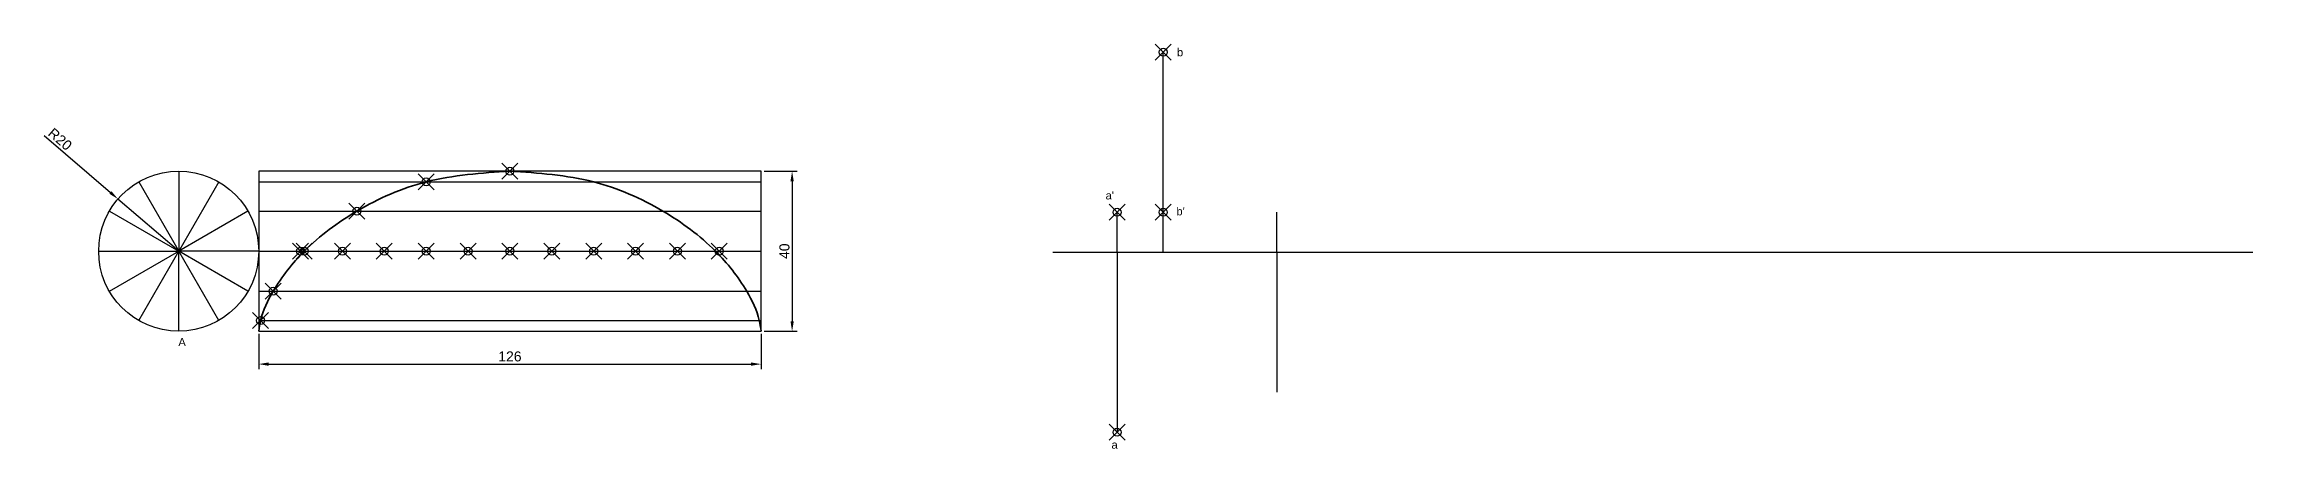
# Model space of a CAD drawing. Header units: millimetres. Extents: x 95 to 1406, y 34 to 298.
# Drawn here: x 854 to 1406, y 130 to 231 of the extents above; entities that cross this region are included whole.
import ezdxf

# ---------------------------------------------------------------- set-up
doc = ezdxf.new("R2010")
doc.units = ezdxf.units.MM
doc.header["$PDMODE"] = 35
doc.header["$PDSIZE"] = 2
doc.styles.get("Standard").update_dxf_attribs({"font": 'arial.ttf'})
doc.dimstyles.new('ISO-25', dxfattribs={"dimtxt": 2.5, "dimasz": 2.5, "dimexe": 1.25, "dimexo": 0.625, "dimtad": 1, "dimdec": 0, "dimtxsty": 'Standard', "dimcen": 2.5, "dimclrd": 3, "dimclre": 1, "dimadec": 0, "dimazin": 0, "dimtfac": 1, "dimtdec": 0, "dimtmove": 0, "dimatfit": 3, "dimfxl": 1, "dimarcsym": 0})

# ---------------------------------------------------------------- blocks, each defined once
blk = doc.blocks.new('*U10')
blk.add_line((0, 10), (0, -10))
blk = doc.blocks.new('*U11')
at = {"color": 0, "linetype": 'ByBlock', "lineweight": -2, "transparency": 16777216}
blk.add_blockref('*U10', (887.76, 189.5), dxfattribs=at)
for p, rotation in [((882.76, 188.16), 29.99999999999999), ((892.76, 188.16), 329.9999999999999), ((879.1, 184.5), 59.99999999999999), ((896.42, 184.5), 299.9999999999999), ((877.76, 179.5), 90), ((879.1, 174.5), 120), ((882.76, 170.84), 150), ((887.76, 169.5), 180), ((892.76, 170.84), 210), ((896.42, 174.5), 240), ((897.76, 179.5), 270)]:
    blk.add_blockref('*U10', p, dxfattribs=dict(at, rotation=rotation))
blk = doc.blocks.new('*D12')
at = {"color": 3, "lineweight": -2, "transparency": 16777216}
for p, q in [((854.14, 208.39), (870.7, 194.16)), ((887.76, 179.5), (872.59, 192.53))]:
    blk.add_line(p, q, dxfattribs=at)
at = {"color": 3, "transparency": 16777216}
blk.add_solid([(870.97, 194.48), (870.43, 193.85), (872.59, 192.53)], dxfattribs=at)
at = {"layer": 'Defpoints', "color": 0, "transparency": 16777216}
for p in [(872.59, 192.53), (887.76, 179.5)]:
    blk.add_point(p, dxfattribs=at)
at = {"color": 0, "transparency": 16777216, "insert": (858.11, 207.48), "char_height": 2.5, "attachment_point": 5, "rotation": 319.3312}
blk.add_mtext('R20', dxfattribs=at)
blk = doc.blocks.new('*D13')
at = {"color": 1, "lineweight": -2, "transparency": 16777216}
for p, q in [((907.76, 158.88), (907.76, 150.03)), ((1033.36, 158.88), (1033.36, 150.03))]:
    blk.add_line(p, q, dxfattribs=at)
at = {"color": 3, "lineweight": -2, "transparency": 16777216}
blk.add_line((910.26, 151.28), (1030.86, 151.28), dxfattribs=at)
at = {"color": 3, "transparency": 16777216}
for points in [[(910.26, 151.7), (910.26, 150.87), (907.76, 151.28)], [(1030.86, 151.7), (1030.86, 150.87), (1033.36, 151.28)]]:
    blk.add_solid(points, dxfattribs=at)
at = {"layer": 'Defpoints', "color": 0, "transparency": 16777216}
for p in [(907.76, 159.5), (1033.36, 159.5), (1033.36, 151.28)]:
    blk.add_point(p, dxfattribs=at)
at = {"color": 0, "transparency": 16777216, "insert": (970.56, 153.19), "char_height": 2.5, "attachment_point": 5}
blk.add_mtext('126', dxfattribs=at)
blk = doc.blocks.new('*D14')
at = {"color": 1, "lineweight": -2, "transparency": 16777216}
for p, q in [((1034.1, 199.5), (1042.35, 199.5)), ((1034.1, 159.5), (1042.35, 159.5))]:
    blk.add_line(p, q, dxfattribs=at)
at = {"color": 3, "lineweight": -2, "transparency": 16777216}
blk.add_line((1041.1, 197), (1041.1, 162), dxfattribs=at)
at = {"color": 3, "transparency": 16777216}
for points in [[(1040.69, 197), (1041.52, 197), (1041.1, 199.5)], [(1040.69, 162), (1041.52, 162), (1041.1, 159.5)]]:
    blk.add_solid(points, dxfattribs=at)
at = {"layer": 'Defpoints', "color": 0, "transparency": 16777216}
for p in [(1033.47, 199.5), (1033.47, 159.5), (1041.1, 159.5)]:
    blk.add_point(p, dxfattribs=at)
at = {"color": 0, "transparency": 16777216, "insert": (1039.2, 179.5), "char_height": 2.5, "attachment_point": 5, "rotation": 90}
blk.add_mtext('40', dxfattribs=at)

msp = doc.modelspace()

# ---------------------------------------------------------------- linework, layer by layer
for p, q in [((1133.88, 179.24), (1133.88, 229.24)), ((1033.36, 199.5), (907.76, 199.5)), ((907.76, 199.5), (907.76, 159.5)), ((1033.36, 179.5), (1033.36, 199.5)), ((907.76, 196.82), (1033.36, 196.82)), ((907.76, 189.5), (1033.36, 189.5)), ((1122.33, 179.24), (1122.33, 189.24)), ((1133.88, 179.24), (1133.88, 189.24)), ((1162.24, 179.24), (1162.24, 189.24)), ((907.76, 179.5), (1033.36, 179.5)), ((1033.36, 159.5), (1033.36, 179.5)), ((1106.24, 179.24), (1406.24, 179.24)), ((1122.33, 179.24), (1122.33, 134.24)), ((1162.24, 179.24), (1162.24, 144.24)), ((907.76, 169.5), (1033.36, 169.5)), ((907.76, 162.18), (1033.36, 162.18)), ((907.76, 159.5), (1033.36, 159.5))]:
    msp.add_line(p, q)
msp.add_circle((887.76, 179.5), 20)
at = {"color": 240, "lineweight": 35, "true_color": 0xed1f24}
msp.add_open_spline([(1033.36, 159.5), (1033.23, 160.4), (1032.71, 163.93), (1029.23, 171.07), (1021.52, 180.87), (1008.5, 190.44), (991.01, 198.15), (977.64, 199.03), (970.56, 199.5), (963.49, 199.03), (950.12, 198.15), (932.63, 190.44), (919.61, 180.87), (911.9, 171.07), (908.42, 163.93), (907.9, 160.4), (907.76, 159.5)], degree=3, knots=[0, 0, 0, 0, 2.719826, 10.687772, 23.362159, 39.879467, 58.683452, 79.787578, 79.787578, 79.787578, 100.891703, 119.695688, 136.212997, 148.887384, 156.855329, 159.575155, 159.575155, 159.575155, 159.575155], dxfattribs=at)
for p in [(1133.88, 229.24), (949.63, 196.82), (970.56, 199.5), (932.31, 189.5), (1122.33, 189.24), (1133.88, 189.24), (918.23, 179.5), (919.16, 179.5), (928.7, 179.5), (939.16, 179.5), (949.63, 179.5), (960.1, 179.5), (970.56, 179.5), (981.03, 179.5), (991.5, 179.5), (1001.96, 179.5), (1012.43, 179.5), (1022.9, 179.5), (911.38, 169.5), (908.23, 162.18), (1122.33, 134.24)]:
    msp.add_point(p)

# ---------------------------------------------------------------- block references
msp.add_blockref('*U11', (0, 0))

# ---------------------------------------------------------------- texts
for s, p in [('b', (1137.3, 228.22)), ("a'", (1119.47, 192.44)), ("b'", (1137.17, 188.46)), ('A', (887.68, 155.79)), ('a', (1120.94, 130.14))]:
    msp.add_text(s, height=2).set_placement(p)

# ---------------------------------------------------------------- dimensions: what is measured, and where the dimension line sits
dim = msp.add_radius_dim(center=(887.76, 179.5), mpoint=(872.59, 192.53), dimstyle='ISO-25')
dim.commit()
dim.dimension.update_dxf_attribs({"geometry": '*D12', "text_midpoint": (856.87, 206.04), "dimtype": 164})
for p1, p2, distance, picture, middle in [((1033.47, 199.5), (1033.47, 159.5), 7.63, '*D14', (1039.2, 179.5)), ((907.76, 159.5), (1033.36, 159.5), -8.22, '*D13', (970.56, 153.19))]:
    dim = msp.add_aligned_dim(p1=p1, p2=p2, distance=distance, dimstyle='ISO-25')
    dim.commit()
    dim.dimension.update_dxf_attribs({"geometry": picture, "text_midpoint": middle})

doc.saveas('drawing.dxf')
